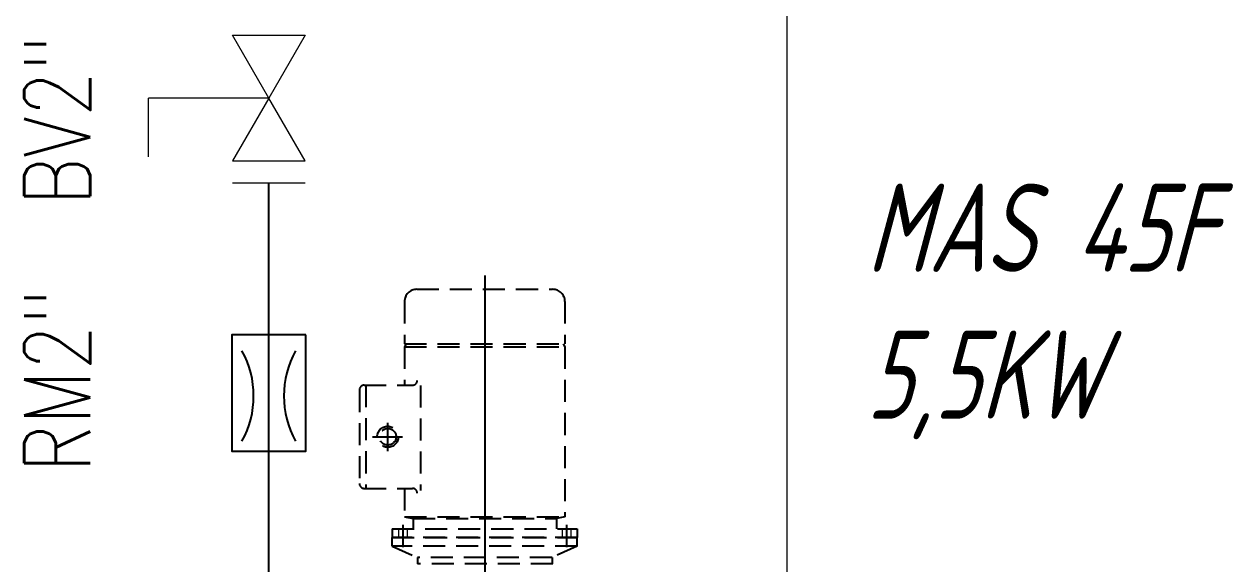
# Model space of a CAD drawing. Extents: x -29512 to 147477, y -5232 to 39709.
# Drawn here: x 140849.65 to 140863.37, y 9118.2 to 9124.32 of the extents above; entities that cross this region are included whole.
import ezdxf

# ---------------------------------------------------------------- set-up
doc = ezdxf.new("R2010")
doc.units = 0
doc.linetypes.add('DASHDOT', pattern=[25.4, 12.7, -6.35, 0, -6.35])
doc.linetypes.add('HIDDEN', pattern=[0.375, 0.25, -0.125])
doc.layers.get('0').update_dxf_attribs({"linetype": 'CONTINUOUS'})
for name, color, linetype in [('3', 3, 'HIDDEN'), ('6', 6, 'DASHDOT'), ('DIMENSION', 3, 'CONTINUOUS'), ('HATCH', 4, 'CONTINUOUS')]:
    doc.layers.add(name, color=color, linetype=linetype)
doc.layers.add('FITTING', color=7, linetype='CONTINUOUS', lineweight=13)
doc.layers.add('TAG', color=140, linetype='CONTINUOUS', lineweight=13)
doc.styles.add('Romans100', font='romans.shx', dxfattribs={"width": 0.8, "height": 200})
doc.styles.add('STYLE4', font='isocp.shx', dxfattribs={"width": 0.8, "oblique": 15, "height": 2})

msp = doc.modelspace()

# ---------------------------------------------------------------- linework, layer by layer
at = {"color": 4, "lineweight": 20}
msp.add_line((140858.3047, 9110.1025), (140858.3047, 9146.6415), dxfattribs=at)
at = {"color": 7, "lineweight": 20}
for p in [(140852.424, 9123.484), (140851.0586, 9122.8186)]:
    msp.add_line(p, (140851.0586, 9123.484), dxfattribs=at)
at = {"color": 7, "linetype": 'DASHDOT'}
for p, q in [((140853.7743, 9119.4786), (140853.7743, 9119.8013)), ((140853.6024, 9119.6419), (140853.9412, 9119.6419)), ((140853.9463, 9118.6418), (140853.9463, 9118.3917)), ((140855.8017, 9118.6418), (140855.8017, 9118.3917))]:
    msp.add_line(p, q, dxfattribs=at)
at = {"color": 7}
for p, q in [((140853.9638, 9118.734), (140854.0608, 9118.7155)), ((140855.7842, 9118.734), (140855.6872, 9118.7155)), ((140853.8238, 9118.5985), (140853.8238, 9118.5005)), ((140855.9242, 9118.5985), (140855.9242, 9118.5005))]:
    msp.add_line(p, q, dxfattribs=at)
at = {"color": 7, "linetype": 'HIDDEN', "lineweight": 13}
for p, q in [((140853.8973, 9118.5985), (140853.8973, 9118.5005)), ((140853.9953, 9118.5985), (140853.9953, 9118.5005)), ((140855.7527, 9118.5985), (140855.7527, 9118.5005)), ((140855.8507, 9118.5985), (140855.8507, 9118.5005))]:
    msp.add_line(p, q, dxfattribs=at)
at = {"layer": '3', "color": 7}
for p, q in [((140854.1038, 9121.315), (140855.6441, 9121.315)), ((140853.9638, 9121.175), (140853.9638, 9120.6969)), ((140855.7842, 9121.175), (140855.7842, 9120.6969)), ((140853.9638, 9120.6969), (140855.7842, 9120.6969)), ((140853.9831, 9120.6969), (140853.9638, 9120.6619)), ((140855.7649, 9120.6969), (140855.7842, 9120.6619)), ((140853.9638, 9120.6619), (140855.7842, 9120.6619)), ((140853.9638, 9120.6619), (140853.9638, 9120.2273)), ((140855.7842, 9120.6619), (140855.7842, 9118.734)), ((140853.4527, 9120.1727), (140853.4527, 9119.1111)), ((140853.5073, 9120.2273), (140854.0544, 9120.2273)), ((140853.5269, 9120.2273), (140853.5269, 9119.0565)), ((140854.1462, 9120.225), (140854.1462, 9119.0336)), ((140853.5073, 9119.0565), (140854.0544, 9119.0565)), ((140853.9638, 9119.0565), (140853.9638, 9118.734)), ((140853.9638, 9118.734), (140855.7842, 9118.734)), ((140854.0608, 9118.7155), (140855.6872, 9118.7155)), ((140854.0608, 9118.7155), (140854.0608, 9118.5985)), ((140855.6872, 9118.7155), (140855.6872, 9118.5985)), ((140853.8238, 9118.5985), (140855.9242, 9118.5985)), ((140853.8238, 9118.5005), (140855.9242, 9118.5005)), ((140855.9242, 9118.5005), (140853.8238, 9118.5005)), ((140853.8238, 9118.4025), (140853.8238, 9118.5005)), ((140855.9242, 9118.4025), (140855.9242, 9118.5005)), ((140855.9242, 9118.4025), (140853.8238, 9118.4025)), ((140853.8238, 9118.4025), (140854.1103, 9118.2712)), ((140855.9242, 9118.4025), (140855.6376, 9118.2712)), ((140855.6376, 9118.2712), (140854.1103, 9118.2712)), ((140854.1103, 9118.2712), (140854.1103, 9118.2012)), ((140855.6376, 9118.2712), (140855.6376, 9118.2012)), ((140855.6472, 9118.2012), (140854.1103, 9118.2012))]:
    msp.add_line(p, q, dxfattribs=at)
for radius in [0.1201, 0.0943]:
    msp.add_circle((140853.7743, 9119.6419), radius, dxfattribs=at)
for centre, radius, start, end in [((140854.1038, 9121.175), 0.14, 90, 180), ((140855.6441, 9121.175), 0.14, 0, 90), ((140854.0544, 9120.2819), 0.0546, 270, 0), ((140853.5073, 9120.1727), 0.0546, 90, 180), ((140853.5073, 9119.1111), 0.0546, 180, 270), ((140854.0544, 9119.0018), 0.0546, 0, 90)]:
    msp.add_arc(centre, radius, start, end, dxfattribs=at)
at = {"layer": '6', "color": 7}
msp.add_line((140854.874, 9121.4711), (140854.874, 9106.7254), dxfattribs=at)
at = {"layer": 'FITTING', "lineweight": 20}
msp.add_line((140852.0118, 9122.5228), (140852.8361, 9122.5228), dxfattribs=at)
for points in [[(140852.424, 9123.484), (140852.0118, 9124.1979), (140852.8361, 9124.1979)], [(140852.424, 9123.484), (140852.0118, 9122.7701), (140852.8361, 9122.7701)]]:
    msp.add_lwpolyline(points, close=True, dxfattribs=at)
at = {"layer": 'HATCH', "color": 3}
msp.add_line((140852.424, 9113.336), (140852.424, 9122.5228), dxfattribs=at)
at = {"layer": 'HATCH', "color": 7}
msp.add_lwpolyline([(140852.8448, 9120.7986), (140852.0032, 9120.7986), (140852.0032, 9119.4787), (140852.8448, 9119.4787)], close=True, dxfattribs=at)
for centre, start, end in [((140851.1998, 9120.1046), 330.89339, 29.10661), ((140853.6482, 9120.1046), 150.89339, 209.10661)]:
    msp.add_arc(centre, 1.0528, start, end, dxfattribs=at)

# ---------------------------------------------------------------- texts
at = {"layer": 'DIMENSION', "color": 2, "insert": (140859.2037, 9122.5138), "char_height": 1, "attachment_point": 1, "style": 'STYLE4'}
msp.add_mtext('MAS 45F\\P5,5KW', dxfattribs=at)
at = {"layer": 'TAG', "color": 6, "lineweight": 20, "char_height": 0.75, "width": 7.302947, "attachment_point": 5, "rotation": 90, "style": 'Romans100'}
for s, insert in [('{BV2"}', (140850.0242, 9123.2337)), ('{RM2"}', (140850.0242, 9120.28))]:
    msp.add_mtext(s, dxfattribs=dict(at, insert=insert))

doc.saveas('drawing.dxf')
